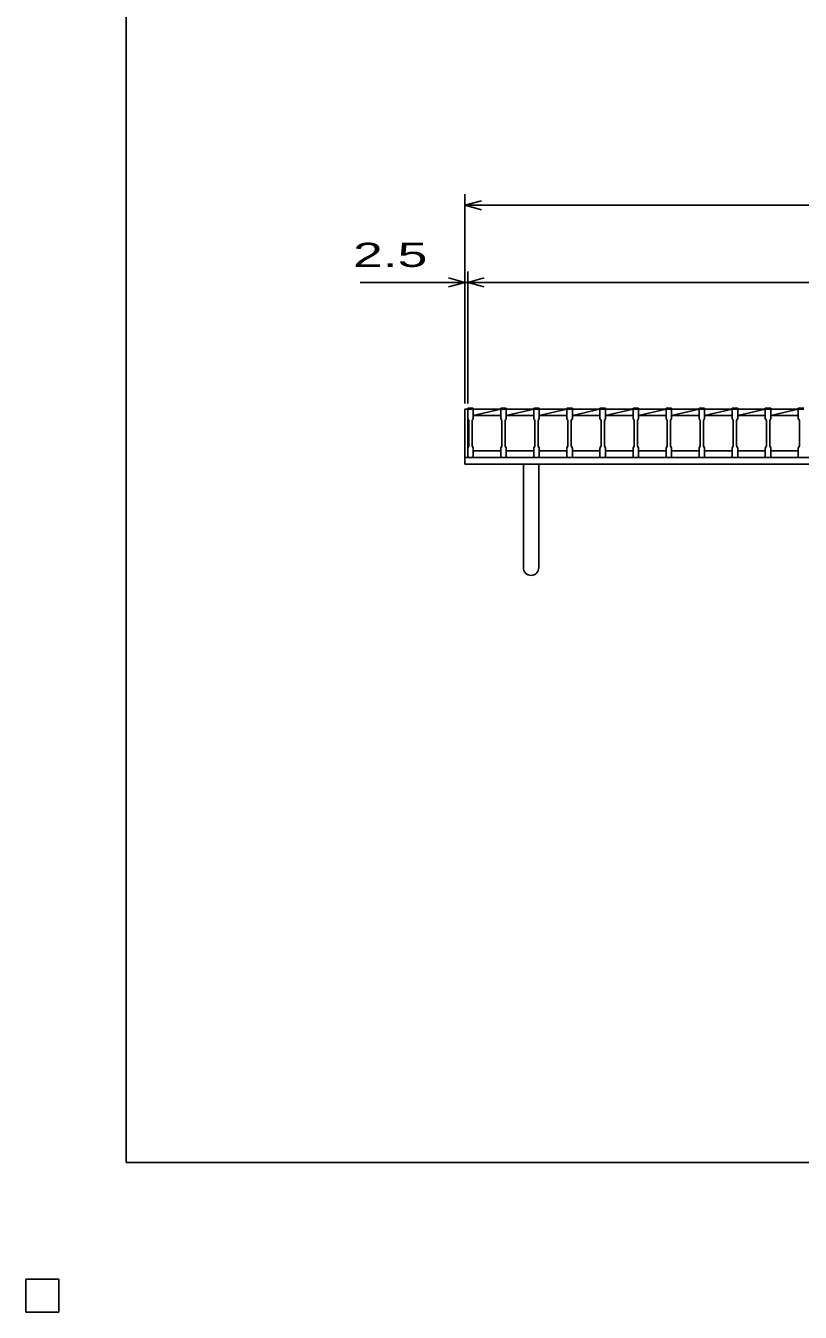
# Model space of a CAD drawing. Units: millimetres on the paper. Extents: x 0 to 355, y 0 to 234.
# Drawn here: x 0 to 70.3, y 0.2 to 117 of the extents above; entities that cross this region are included whole.
import ezdxf
from ezdxf.enums import TextEntityAlignment as Align

# ---------------------------------------------------------------- set-up
doc = ezdxf.new("R2010")
doc.units = ezdxf.units.MM
for name, color, linetype, lineweight in [('0_2', 150, 'Continuous', 25), ('16', 3, 'Continuous', 25), ('19', 6, 'Continuous', 25), ('22', 4, 'Continuous', 25), ('24', 2, 'Continuous', 25), ('32', 4, 'Continuous', 25)]:
    doc.layers.add(name, color=color, linetype=linetype, lineweight=lineweight)
doc.styles.add('ベクトル', font='')
doc.styles.get('ベクトル').set_extended_font_data('ベクトル')

msp = doc.modelspace()

# ---------------------------------------------------------------- linework, layer by layer
at = {"layer": '0_2'}
for p, q in [((9.1, 13.85), (9.1, 233.85)), ((355.1, 13.85), (9.1, 13.85)), ((3, 3.25), (0, 3.25)), ((0, 3.25), (0, 0.25)), ((3, 3.25), (0, 3.25)), ((0, 3.25), (0, 0.25)), ((3, 3.25), (0, 3.25)), ((0, 3.25), (0, 0.25)), ((3, 3.25), (0, 3.25)), ((0, 3.25), (0, 0.25)), ((3, 3.25), (0, 3.25)), ((0, 3.25), (0, 0.25)), ((3, 0.25), (3, 3.25)), ((3, 0.25), (3, 3.25)), ((3, 0.25), (3, 3.25)), ((3, 0.25), (3, 3.25)), ((3, 0.25), (3, 3.25)), ((0, 0.25), (3, 0.25)), ((0, 0.25), (3, 0.25)), ((0, 0.25), (3, 0.25)), ((0, 0.25), (3, 0.25)), ((0, 0.25), (3, 0.25))]:
    msp.add_line(p, q, dxfattribs=at)
at = {"layer": '16'}
for p, q in [((40.1, 82.25), (40.1, 82.32)), ((40.1, 82.32), (40.6, 82.32)), ((40.1, 82.25), (40.1, 81.4)), ((40.6, 82.25), (40.1, 82.25)), ((40.1, 82.25), (40.1, 78.45)), ((40.6, 82.32), (40.6, 82.25)), ((40.6, 81.4), (40.6, 82.25)), ((40.6, 82.25), (43.1, 82.25)), ((40.6, 81.65), (43.1, 82.25)), ((43.1, 82.25), (43.1, 82.32)), ((43.1, 82.32), (43.6, 82.32)), ((43.1, 82.25), (43.1, 81.4)), ((43.6, 82.25), (43.1, 82.25)), ((43.6, 82.32), (43.6, 82.25)), ((43.6, 81.4), (43.6, 82.25)), ((43.6, 82.25), (46.1, 82.25)), ((43.6, 81.65), (46.1, 82.25)), ((46.1, 82.25), (46.1, 82.32)), ((46.1, 82.32), (46.6, 82.32)), ((46.1, 82.25), (46.1, 81.4)), ((46.6, 82.25), (46.1, 82.25)), ((46.6, 82.32), (46.6, 82.25)), ((46.6, 81.4), (46.6, 82.25)), ((46.6, 82.25), (49.1, 82.25)), ((46.6, 81.65), (49.1, 82.25)), ((49.1, 82.25), (49.1, 82.32)), ((49.1, 82.32), (49.6, 82.32)), ((49.1, 82.25), (49.1, 81.4)), ((49.6, 82.25), (49.1, 82.25)), ((49.6, 82.32), (49.6, 82.25)), ((49.6, 81.4), (49.6, 82.25)), ((49.6, 82.25), (52.1, 82.25)), ((49.6, 81.65), (52.1, 82.25)), ((52.1, 82.25), (52.1, 82.32)), ((52.1, 82.32), (52.6, 82.32)), ((52.1, 82.25), (52.1, 81.4)), ((52.6, 82.25), (52.1, 82.25)), ((52.6, 82.32), (52.6, 82.25)), ((52.6, 81.4), (52.6, 82.25)), ((52.6, 82.25), (55.1, 82.25)), ((52.6, 81.65), (55.1, 82.25)), ((55.1, 82.25), (55.1, 82.32)), ((55.1, 82.32), (55.6, 82.32)), ((55.1, 82.25), (55.1, 81.4)), ((55.6, 82.25), (55.1, 82.25)), ((55.6, 82.32), (55.6, 82.25)), ((55.6, 81.4), (55.6, 82.25)), ((55.6, 82.25), (58.1, 82.25)), ((55.6, 81.65), (58.1, 82.25)), ((58.1, 82.25), (58.1, 82.32)), ((58.1, 82.32), (58.6, 82.32)), ((58.1, 82.25), (58.1, 81.4)), ((58.6, 82.25), (58.1, 82.25)), ((58.6, 82.32), (58.6, 82.25)), ((58.6, 81.4), (58.6, 82.25)), ((58.6, 82.25), (61.1, 82.25)), ((58.6, 81.65), (61.1, 82.25)), ((61.1, 82.25), (61.1, 82.32)), ((61.1, 82.32), (61.6, 82.32)), ((61.1, 82.25), (61.1, 81.4)), ((61.6, 82.25), (61.1, 82.25)), ((61.6, 82.32), (61.6, 82.25)), ((61.6, 81.4), (61.6, 82.25)), ((61.6, 82.25), (64.1, 82.25)), ((61.6, 81.65), (64.1, 82.25)), ((64.1, 82.25), (64.1, 82.32)), ((64.1, 82.32), (64.6, 82.32)), ((64.1, 82.25), (64.1, 81.4)), ((64.6, 82.25), (64.1, 82.25)), ((64.6, 82.32), (64.6, 82.25)), ((64.6, 81.4), (64.6, 82.25)), ((64.6, 82.25), (67.1, 82.25)), ((64.6, 81.65), (67.1, 82.25)), ((67.1, 82.25), (67.1, 82.32)), ((67.1, 82.32), (67.6, 82.32)), ((67.1, 82.25), (67.1, 81.4)), ((67.6, 82.25), (67.1, 82.25)), ((67.6, 82.32), (67.6, 82.25)), ((67.6, 81.4), (67.6, 82.25)), ((67.6, 82.25), (70.1, 82.25)), ((67.6, 81.65), (70.1, 82.25)), ((70.1, 82.25), (70.1, 82.32)), ((70.1, 82.32), (70.6, 82.32)), ((70.1, 82.25), (70.1, 81.4)), ((70.6, 82.25), (70.1, 82.25)), ((40.1, 81.4), (40.2, 81.2)), ((40.2, 81.2), (40.2, 78.9)), ((40.5, 81.2), (40.6, 81.4)), ((40.5, 78.9), (40.5, 81.2)), ((40.6, 81.65), (43.1, 81.65)), ((43.1, 81.4), (43.2, 81.2)), ((43.2, 81.2), (43.2, 78.9)), ((43.5, 81.2), (43.6, 81.4)), ((43.5, 78.9), (43.5, 81.2)), ((43.6, 81.65), (46.1, 81.65)), ((46.1, 81.4), (46.2, 81.2)), ((46.2, 81.2), (46.2, 78.9)), ((46.5, 81.2), (46.6, 81.4)), ((46.5, 78.9), (46.5, 81.2)), ((46.6, 81.65), (49.1, 81.65)), ((49.1, 81.4), (49.2, 81.2)), ((49.2, 81.2), (49.2, 78.9)), ((49.5, 81.2), (49.6, 81.4)), ((49.5, 78.9), (49.5, 81.2)), ((49.6, 81.65), (52.1, 81.65)), ((52.1, 81.4), (52.2, 81.2)), ((52.2, 81.2), (52.2, 78.9)), ((52.5, 81.2), (52.6, 81.4)), ((52.5, 78.9), (52.5, 81.2)), ((52.6, 81.65), (55.1, 81.65)), ((55.1, 81.4), (55.2, 81.2)), ((55.2, 81.2), (55.2, 78.9)), ((55.5, 81.2), (55.6, 81.4)), ((55.5, 78.9), (55.5, 81.2)), ((55.6, 81.65), (58.1, 81.65)), ((58.1, 81.4), (58.2, 81.2)), ((58.2, 81.2), (58.2, 78.9)), ((58.5, 81.2), (58.6, 81.4)), ((58.5, 78.9), (58.5, 81.2)), ((58.6, 81.65), (61.1, 81.65)), ((61.1, 81.4), (61.2, 81.2)), ((61.2, 81.2), (61.2, 78.9)), ((61.5, 81.2), (61.6, 81.4)), ((61.5, 78.9), (61.5, 81.2)), ((61.6, 81.65), (64.1, 81.65)), ((64.1, 81.4), (64.2, 81.2)), ((64.2, 81.2), (64.2, 78.9)), ((64.5, 81.2), (64.6, 81.4)), ((64.5, 78.9), (64.5, 81.2)), ((64.6, 81.65), (67.1, 81.65)), ((67.1, 81.4), (67.2, 81.2)), ((67.2, 81.2), (67.2, 78.9)), ((67.5, 81.2), (67.6, 81.4)), ((67.5, 78.9), (67.5, 81.2)), ((67.6, 81.65), (70.1, 81.65)), ((70.1, 81.4), (70.2, 81.2)), ((70.2, 81.2), (70.2, 78.9)), ((40.2, 78.9), (40.1, 78.7)), ((40.1, 78.7), (40.1, 77.85)), ((40.6, 78.7), (40.5, 78.9)), ((40.6, 77.85), (40.6, 78.7)), ((40.6, 78.45), (43.1, 78.45)), ((43.2, 78.9), (43.1, 78.7)), ((43.1, 78.7), (43.1, 77.85)), ((43.6, 78.7), (43.5, 78.9)), ((43.6, 77.85), (43.6, 78.7)), ((43.6, 78.45), (46.1, 78.45)), ((46.2, 78.9), (46.1, 78.7)), ((46.1, 78.7), (46.1, 77.85)), ((46.6, 78.7), (46.5, 78.9)), ((46.6, 77.85), (46.6, 78.7)), ((46.6, 78.45), (49.1, 78.45)), ((49.2, 78.9), (49.1, 78.7)), ((49.1, 78.7), (49.1, 77.85)), ((49.6, 78.7), (49.5, 78.9)), ((49.6, 77.85), (49.6, 78.7)), ((49.6, 78.45), (52.1, 78.45)), ((52.2, 78.9), (52.1, 78.7)), ((52.1, 78.7), (52.1, 77.85)), ((52.6, 78.7), (52.5, 78.9)), ((52.6, 77.85), (52.6, 78.7)), ((52.6, 78.45), (55.1, 78.45)), ((55.2, 78.9), (55.1, 78.7)), ((55.1, 78.7), (55.1, 77.85)), ((55.6, 78.7), (55.5, 78.9)), ((55.6, 77.85), (55.6, 78.7)), ((55.6, 78.45), (58.1, 78.45)), ((58.2, 78.9), (58.1, 78.7)), ((58.1, 78.7), (58.1, 77.85)), ((58.6, 78.7), (58.5, 78.9)), ((58.6, 77.85), (58.6, 78.7)), ((58.6, 78.45), (61.1, 78.45)), ((61.2, 78.9), (61.1, 78.7)), ((61.1, 78.7), (61.1, 77.85)), ((61.6, 78.7), (61.5, 78.9)), ((61.6, 77.85), (61.6, 78.7)), ((61.6, 78.45), (64.1, 78.45)), ((64.2, 78.9), (64.1, 78.7)), ((64.1, 78.7), (64.1, 77.85)), ((64.6, 78.7), (64.5, 78.9)), ((64.6, 77.85), (64.6, 78.7)), ((64.6, 78.45), (67.1, 78.45)), ((67.2, 78.9), (67.1, 78.7)), ((67.1, 78.7), (67.1, 77.85)), ((67.6, 78.7), (67.5, 78.9)), ((67.6, 77.85), (67.6, 78.7)), ((67.6, 78.45), (70.1, 78.45)), ((70.2, 78.9), (70.1, 78.7)), ((70.1, 78.7), (70.1, 77.85)), ((40.1, 77.85), (40.6, 77.85)), ((43.1, 77.85), (43.6, 77.85)), ((46.1, 77.85), (46.6, 77.85)), ((49.1, 77.85), (49.6, 77.85)), ((52.1, 77.85), (52.6, 77.85)), ((55.1, 77.85), (55.6, 77.85)), ((58.1, 77.85), (58.6, 77.85)), ((61.1, 77.85), (61.6, 77.85)), ((64.1, 77.85), (64.6, 77.85)), ((67.1, 77.85), (67.6, 77.85)), ((70.1, 77.85), (70.6, 77.85)), ((3, 3.25), (0, 3.25)), ((0, 3.25), (0, 0.25)), ((3, 3.25), (0, 3.25)), ((0, 3.25), (0, 0.25)), ((3, 3.25), (0, 3.25)), ((0, 3.25), (0, 0.25)), ((3, 3.25), (0, 3.25)), ((0, 3.25), (0, 0.25)), ((3, 3.25), (0, 3.25)), ((0, 3.25), (0, 0.25)), ((3, 0.25), (3, 3.25)), ((3, 0.25), (3, 3.25)), ((3, 0.25), (3, 3.25)), ((3, 0.25), (3, 3.25)), ((3, 0.25), (3, 3.25)), ((0, 0.25), (3, 0.25)), ((0, 0.25), (3, 0.25)), ((0, 0.25), (3, 0.25)), ((0, 0.25), (3, 0.25)), ((0, 0.25), (3, 0.25))]:
    msp.add_line(p, q, dxfattribs=at)
at = {"layer": '19'}
for p, q in [((39.85, 77.85), (39.85, 82.25)), ((39.85, 82.25), (40.1, 82.25)), ((39.85, 77.85), (139.85, 77.85)), ((39.85, 77.25), (39.85, 77.85)), ((139.85, 77.25), (39.85, 77.25)), ((45.15, 77.25), (45.15, 67.85)), ((46.55, 67.85), (46.55, 77.25))]:
    msp.add_line(p, q, dxfattribs=at)
msp.add_arc((45.85, 67.85), 0.7, 180, 0, dxfattribs=at)
at = {"layer": '22'}
for p, q in [((39.85, 82.75), (39.85, 101.75)), ((39.85, 100.75), (41.35, 101.15)), ((41.35, 100.35), (39.85, 100.75)), ((39.85, 100.75), (139.85, 100.75)), ((39.85, 82.75), (39.85, 94.75)), ((40.1, 82.75), (40.1, 94.75)), ((30.35, 93.75), (39.85, 93.75)), ((39.85, 93.75), (38.35, 94.15)), ((38.35, 93.35), (39.85, 93.75)), ((39.85, 93.75), (40.1, 93.75)), ((40.1, 93.75), (41.6, 94.15)), ((41.6, 93.35), (40.1, 93.75)), ((40.1, 93.75), (139.6, 93.75))]:
    msp.add_line(p, q, dxfattribs=at)
at = {"layer": '22', "color": 2}
for p, q in [((3, 3.25), (0, 3.25)), ((0, 3.25), (0, 0.25)), ((3, 3.25), (0, 3.25)), ((0, 3.25), (0, 0.25)), ((3, 3.25), (0, 3.25)), ((0, 3.25), (0, 0.25)), ((3, 0.25), (3, 3.25)), ((3, 0.25), (3, 3.25)), ((3, 0.25), (3, 3.25)), ((0, 0.25), (3, 0.25)), ((0, 0.25), (3, 0.25)), ((0, 0.25), (3, 0.25))]:
    msp.add_line(p, q, dxfattribs=at)
at = {"layer": '24', "color": 4}
for p, q in [((3, 3.25), (0, 3.25)), ((0, 3.25), (0, 0.25)), ((3, 3.25), (0, 3.25)), ((0, 3.25), (0, 0.25)), ((3, 3.25), (0, 3.25)), ((0, 3.25), (0, 0.25)), ((3, 0.25), (3, 3.25)), ((3, 0.25), (3, 3.25)), ((3, 0.25), (3, 3.25)), ((0, 0.25), (3, 0.25)), ((0, 0.25), (3, 0.25)), ((0, 0.25), (3, 0.25))]:
    msp.add_line(p, q, dxfattribs=at)
at = {"layer": '32'}
for p, q in [((3, 3.25), (0, 3.25)), ((0, 3.25), (0, 0.25)), ((3, 3.25), (0, 3.25)), ((0, 3.25), (0, 0.25)), ((3, 3.25), (0, 3.25)), ((0, 3.25), (0, 0.25)), ((3, 3.25), (0, 3.25)), ((0, 3.25), (0, 0.25)), ((3, 3.25), (0, 3.25)), ((0, 3.25), (0, 0.25)), ((3, 0.25), (3, 3.25)), ((3, 0.25), (3, 3.25)), ((3, 0.25), (3, 3.25)), ((3, 0.25), (3, 3.25)), ((3, 0.25), (3, 3.25)), ((0, 0.25), (3, 0.25)), ((0, 0.25), (3, 0.25)), ((0, 0.25), (3, 0.25)), ((0, 0.25), (3, 0.25)), ((0, 0.25), (3, 0.25))]:
    msp.add_line(p, q, dxfattribs=at)

# ---------------------------------------------------------------- texts
at = {"layer": '22', "color": 2, "style": 'ベクトル', "width": 1.65}
msp.add_text(' 2.5 ', height=2.199, dxfattribs=at).set_placement((28.35, 96.25), align=Align.MIDDLE_LEFT)

doc.saveas('drawing.dxf')
